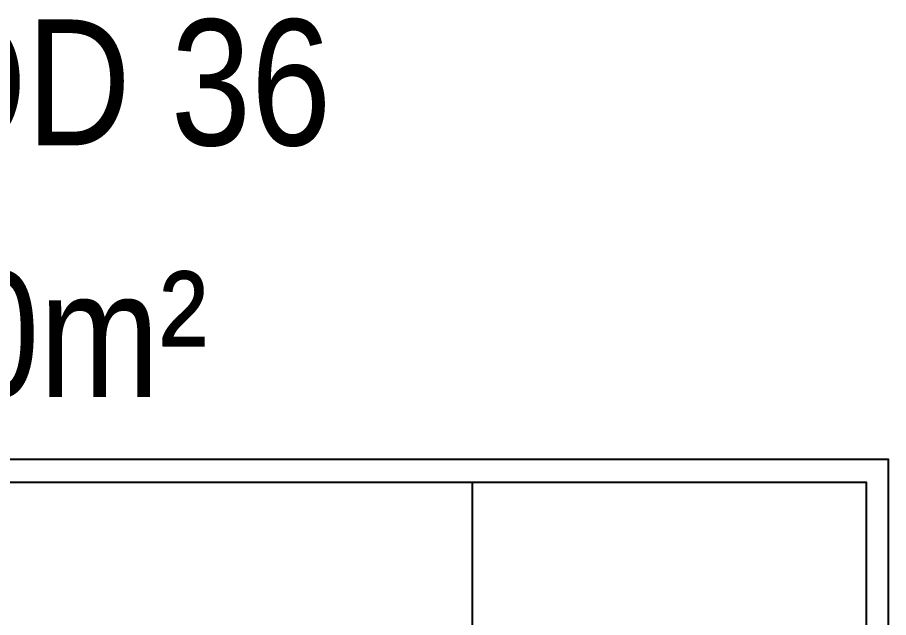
# Model space of a CAD drawing. Header units: millimetres. Extents: x -677 to -23, y -135 to 1112.
# Drawn here: x -122.8 to -93.76, y 877.86 to 897.88 of the extents above; entities that cross this region are included whole.
import ezdxf

# ---------------------------------------------------------------- set-up
doc = ezdxf.new("R2010")
doc.units = ezdxf.units.MM
doc.header["$LTSCALE"] = 20
doc.header["$MEASUREMENT"] = 0
doc.layers.get('0').update_dxf_attribs({"linetype": 'CONTINUOUS'})
doc.layers.add('E-TXT-Y', color=2, linetype='CONTINUOUS')
doc.styles.add('F2', font='swissc.ttf')

msp = doc.modelspace()

# ---------------------------------------------------------------- linework, layer by layer
at = {"color": 7, "linetype": 'Continuous'}
msp.add_line((-107.631, 859.953), (-107.631, 882.378), dxfattribs=at)
at = {"color": 2}
msp.add_lwpolyline([(-156.836, 838.578), (-93.756, 838.578), (-93.756, 883.128), (-156.836, 883.128)], close=True, dxfattribs=at)
at = {"color": 5, "linetype": 'Continuous'}
msp.add_lwpolyline([(-154.961, 882.378), (-94.506, 882.378), (-94.506, 839.328), (-154.961, 839.328)], close=True, dxfattribs=at)

# ---------------------------------------------------------------- texts
at = {"layer": 'E-TXT-Y', "style": 'F2'}
for s, height, p in [('Nº721 - LT13 QD 36 ', 4.19827, (-156.057, 893.616)), ('A=89,60m²', 4.1983, (-140.122, 885.22))]:
    msp.add_text(s, height=height, dxfattribs=at).set_placement(p)

doc.saveas('drawing.dxf')
